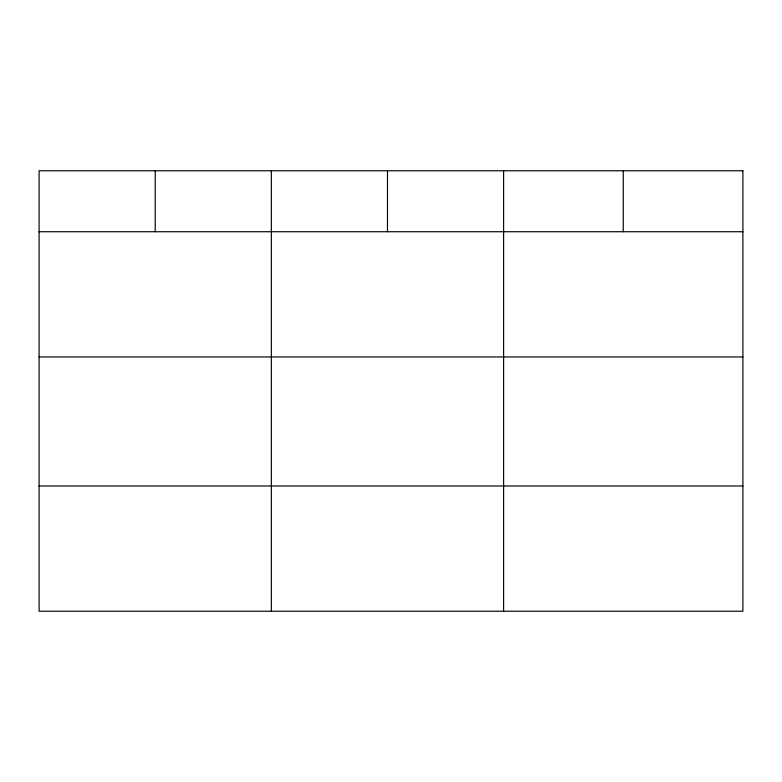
<?xml version="1.0" encoding="UTF-8"?>
<svg xmlns="http://www.w3.org/2000/svg" width="782" height="782" viewBox="0 0 782 782"><rect width="100%" height="100%" fill="white"/><g stroke="black" fill="none" stroke-linecap="round" stroke-linejoin="round"><path stroke-width="1.17" d="M39.1 231.726L742.9 231.726M39.1 356.963L742.9 356.963M39.1 485.993L742.9 485.993M623.254 170.769L623.254 231.726M503.608 170.769L503.608 611.231M387.481 170.769L387.481 231.726M271.354 170.769L271.354 611.231M155.227 170.769L155.227 231.726M742.9 170.769L39.1 170.769L39.1 611.231L742.9 611.231L742.9 170.769"/></g></svg>
